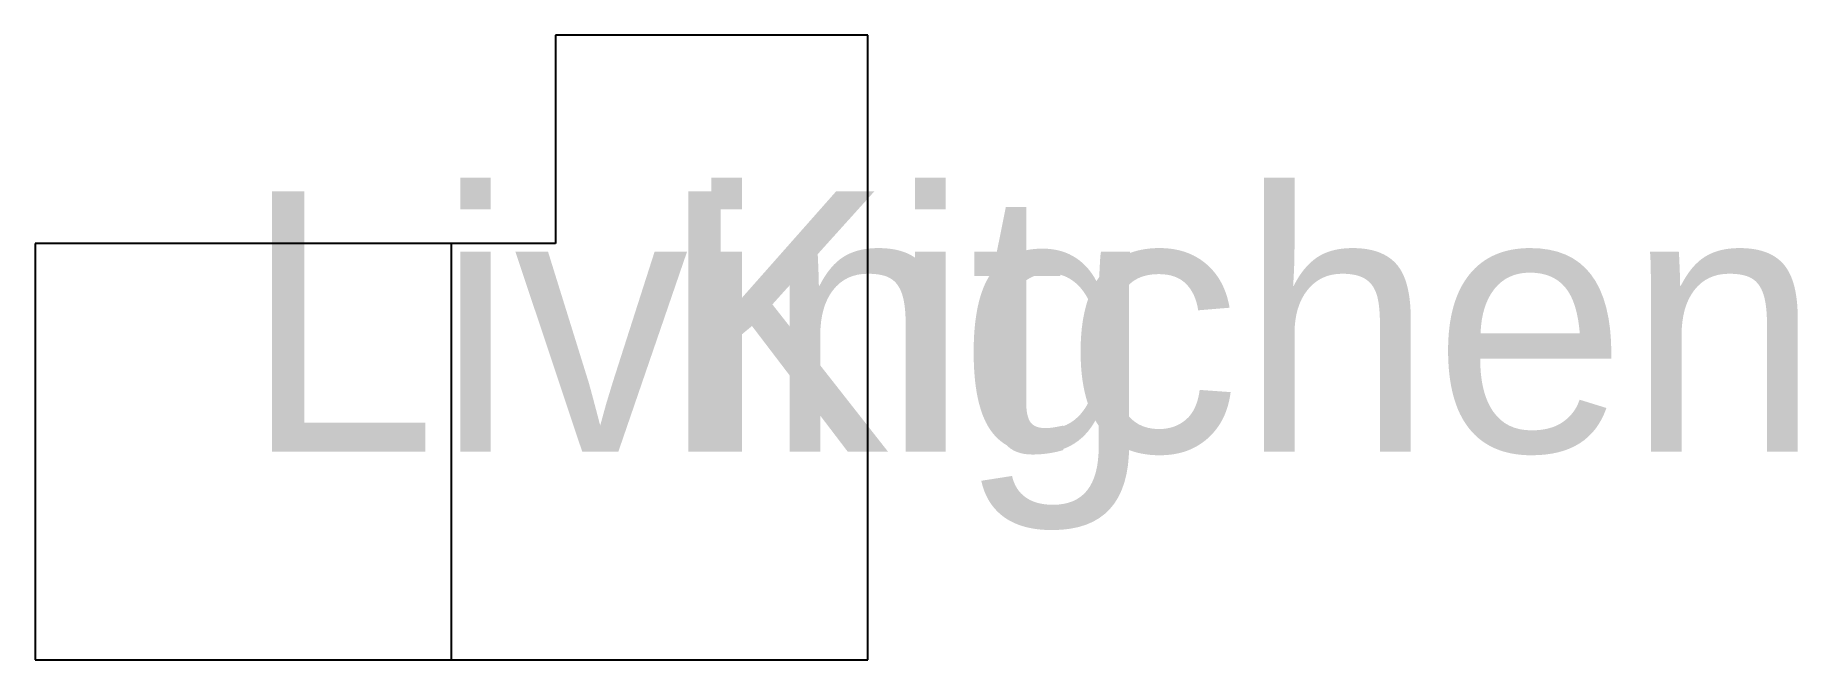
# Model space of a CAD drawing. Header units: metres. Extents: x 0 to 16.9, y 0 to 6.
import ezdxf

# ---------------------------------------------------------------- set-up
doc = ezdxf.new("R2010")
doc.units = ezdxf.units.M
for name, color, linetype in [('DOOR', 7, 'Continuous'), ('ROOM', 7, 'Continuous'), ('WALL', 7, 'Continuous'), ('WINDOW', 7, 'Continuous')]:
    doc.layers.add(name, color=color, linetype=linetype)

msp = doc.modelspace()

# ---------------------------------------------------------------- linework, layer by layer
at = {"layer": 'DOOR'}
for p, q in [((4, 1), (4, 2)), ((1, 0), (2, 0))]:
    msp.add_line(p, q, dxfattribs=at)
at = {"layer": 'WALL'}
for p, q in [((8, 6), (5, 6)), ((5, 6), (5, 4)), ((8, 0), (8, 6)), ((5, 4), (0, 4)), ((0, 4), (0, 0)), ((4, 0), (4, 4)), ((0, 0), (8, 0))]:
    msp.add_line(p, q, dxfattribs=at)
at = {"layer": 'WINDOW'}
msp.add_line((8, 2), (8, 4), dxfattribs=at)

# ---------------------------------------------------------------- texts
at = {"layer": 'ROOM'}
for s, p in [('Living', (2, 2)), ('Kitchen', (6, 2))]:
    msp.add_text(s, height=2.5, dxfattribs=at).set_placement(p)

doc.saveas('drawing.dxf')
